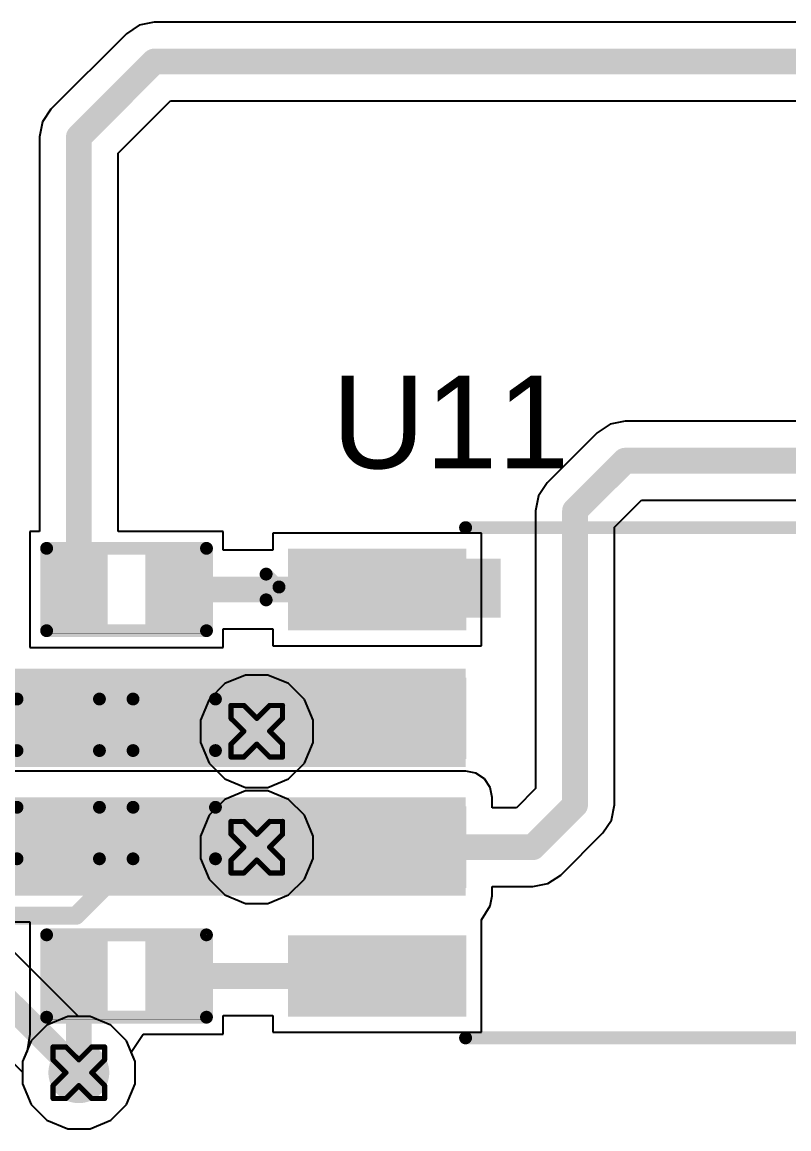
# Model space of a CAD drawing. Header units: inches. Extents: x -11 to 5379, y 0 to 5429.
# Drawn here: x 76.16 to 83.71, y 20.71 to 31.62 of the extents above; entities that cross this region are included whole.
import ezdxf

# ---------------------------------------------------------------- set-up
doc = ezdxf.new("R2010")
doc.units = ezdxf.units.IN
for name, color, linetype in [('Bottom Layer', 5, 'Continuous'), ('Drill Drawing', 1, 'Continuous'), ('GND', 16, 'Continuous'), ('PWR', 76, 'Continuous'), ('Top Layer', 1, 'Continuous'), ('Top Overlay', 2, 'Continuous'), ('Top Paste', 8, 'Continuous'), ('Top Solder', 216, 'Continuous'), ('Via Holes', 16, 'Continuous')]:
    doc.layers.add(name, color=color, linetype=linetype)
doc.styles.add('Arial', font='', dxfattribs={"height": 0.2})
doc.styles.get('Arial').set_extended_font_data('Arial')

# ---------------------------------------------------------------- blocks, each defined once
blk = doc.blocks.new('C___0402_74')
at = {"layer": 'Top Layer'}
for points in [[(-0.699, -0.318), (-0.699, 0.317), (-0.241, 0.317), (-0.241, -0.318)], [(0.241, -0.318), (0.241, 0.317), (0.699, 0.317), (0.699, -0.318)]]:
    blk.add_hatch(color=1, dxfattribs=at).paths.add_polyline_path(points)
at = {"layer": 'Top Paste'}
for points in [[(-0.699, -0.318), (-0.699, 0.317), (-0.241, 0.317), (-0.241, -0.318)], [(0.241, -0.318), (0.241, 0.317), (0.699, 0.317), (0.699, -0.318)]]:
    blk.add_hatch(color=8, dxfattribs=at).paths.add_polyline_path(points)
at = {"layer": 'Top Solder'}
for points in [[(-0.758, -0.377), (-0.758, 0.377), (-0.181, 0.377), (-0.181, -0.377)], [(0.181, -0.377), (0.181, 0.377), (0.758, 0.377), (0.758, -0.377)]]:
    blk.add_hatch(color=216, dxfattribs=at).paths.add_polyline_path(points)
at = {"layer": 'Top Overlay'}
for points in [[(-0.787, -0.406, 0.127, 0.127, 0), (-0.787, 0.406, 0.127, 0.127, 0)], [(-0.279, 0.406, 0.127, 0.127, 0), (-0.787, 0.406, 0.127, 0.127, 0)], [(0.787, 0.406, 0.127, 0.127, 0), (0.279, 0.406, 0.127, 0.127, 0)], [(0.787, -0.406, 0.127, 0.127, 0), (0.787, 0.406, 0.127, 0.127, 0)], [(-0.279, -0.406, 0.127, 0.127, 0), (-0.787, -0.406, 0.127, 0.127, 0)], [(0.787, -0.406, 0.127, 0.127, 0), (0.279, -0.406, 0.127, 0.127, 0)]]:
    blk.add_lwpolyline(points, format="xyseb", dxfattribs=at)
for points in [[(-0.819, 0.406, 0.0635, 0.0635, 1), (-0.756, 0.406, 0.0635, 0.0635, 1)], [(-0.819, 0.406, 0.0635, 0.0635, 1), (-0.756, 0.406, 0.0635, 0.0635, 1)], [(-0.311, 0.406, 0.0635, 0.0635, 1), (-0.248, 0.406, 0.0635, 0.0635, 1)], [(0.248, 0.406, 0.0635, 0.0635, 1), (0.311, 0.406, 0.0635, 0.0635, 1)], [(0.756, 0.406, 0.0635, 0.0635, 1), (0.819, 0.406, 0.0635, 0.0635, 1)], [(0.756, 0.406, 0.0635, 0.0635, 1), (0.819, 0.406, 0.0635, 0.0635, 1)], [(-0.819, -0.406, 0.0635, 0.0635, 1), (-0.756, -0.406, 0.0635, 0.0635, 1)], [(-0.819, -0.406, 0.0635, 0.0635, 1), (-0.756, -0.406, 0.0635, 0.0635, 1)], [(-0.311, -0.406, 0.0635, 0.0635, 1), (-0.248, -0.406, 0.0635, 0.0635, 1)], [(0.248, -0.406, 0.0635, 0.0635, 1), (0.311, -0.406, 0.0635, 0.0635, 1)], [(0.756, -0.406, 0.0635, 0.0635, 1), (0.819, -0.406, 0.0635, 0.0635, 1)], [(0.756, -0.406, 0.0635, 0.0635, 1), (0.819, -0.406, 0.0635, 0.0635, 1)]]:
    blk.add_lwpolyline(points, format="xyseb", close=True, dxfattribs=at)
blk = doc.blocks.new('C___0402_75')
at = {"layer": 'Top Layer'}
for points in [[(-0.699, -0.318), (-0.699, 0.317), (-0.241, 0.317), (-0.241, -0.318)], [(0.241, -0.318), (0.241, 0.317), (0.699, 0.317), (0.699, -0.318)]]:
    blk.add_hatch(color=1, dxfattribs=at).paths.add_polyline_path(points)
at = {"layer": 'Top Paste'}
for points in [[(-0.699, -0.318), (-0.699, 0.317), (-0.241, 0.317), (-0.241, -0.318)], [(0.241, -0.318), (0.241, 0.317), (0.699, 0.317), (0.699, -0.318)]]:
    blk.add_hatch(color=8, dxfattribs=at).paths.add_polyline_path(points)
at = {"layer": 'Top Solder'}
for points in [[(-0.758, -0.377), (-0.758, 0.377), (-0.181, 0.377), (-0.181, -0.377)], [(0.181, -0.377), (0.181, 0.377), (0.758, 0.377), (0.758, -0.377)]]:
    blk.add_hatch(color=216, dxfattribs=at).paths.add_polyline_path(points)
at = {"layer": 'Top Overlay'}
for points in [[(-0.787, -0.406, 0.127, 0.127, 0), (-0.787, 0.406, 0.127, 0.127, 0)], [(-0.279, 0.406, 0.127, 0.127, 0), (-0.787, 0.406, 0.127, 0.127, 0)], [(0.787, 0.406, 0.127, 0.127, 0), (0.279, 0.406, 0.127, 0.127, 0)], [(0.787, -0.406, 0.127, 0.127, 0), (0.787, 0.406, 0.127, 0.127, 0)], [(-0.279, -0.406, 0.127, 0.127, 0), (-0.787, -0.406, 0.127, 0.127, 0)], [(0.787, -0.406, 0.127, 0.127, 0), (0.279, -0.406, 0.127, 0.127, 0)]]:
    blk.add_lwpolyline(points, format="xyseb", dxfattribs=at)
for points in [[(-0.819, 0.406, 0.0635, 0.0635, 1), (-0.756, 0.406, 0.0635, 0.0635, 1)], [(-0.819, 0.406, 0.0635, 0.0635, 1), (-0.756, 0.406, 0.0635, 0.0635, 1)], [(-0.311, 0.406, 0.0635, 0.0635, 1), (-0.248, 0.406, 0.0635, 0.0635, 1)], [(0.248, 0.406, 0.0635, 0.0635, 1), (0.311, 0.406, 0.0635, 0.0635, 1)], [(0.756, 0.406, 0.0635, 0.0635, 1), (0.819, 0.406, 0.0635, 0.0635, 1)], [(0.756, 0.406, 0.0635, 0.0635, 1), (0.819, 0.406, 0.0635, 0.0635, 1)], [(-0.819, -0.406, 0.0635, 0.0635, 1), (-0.756, -0.406, 0.0635, 0.0635, 1)], [(-0.819, -0.406, 0.0635, 0.0635, 1), (-0.756, -0.406, 0.0635, 0.0635, 1)], [(-0.311, -0.406, 0.0635, 0.0635, 1), (-0.248, -0.406, 0.0635, 0.0635, 1)], [(0.248, -0.406, 0.0635, 0.0635, 1), (0.311, -0.406, 0.0635, 0.0635, 1)], [(0.756, -0.406, 0.0635, 0.0635, 1), (0.819, -0.406, 0.0635, 0.0635, 1)], [(0.756, -0.406, 0.0635, 0.0635, 1), (0.819, -0.406, 0.0635, 0.0635, 1)]]:
    blk.add_lwpolyline(points, format="xyseb", close=True, dxfattribs=at)
blk = doc.blocks.new('R___0402_79')
at = {"layer": 'Top Layer'}
for points in [[(-0.699, -0.318), (-0.699, 0.318), (-0.241, 0.318), (-0.241, -0.318)], [(0.241, -0.318), (0.241, 0.318), (0.699, 0.318), (0.699, -0.318)]]:
    blk.add_hatch(color=1, dxfattribs=at).paths.add_polyline_path(points)
at = {"layer": 'Top Paste'}
for points in [[(-0.699, -0.318), (-0.699, 0.318), (-0.241, 0.318), (-0.241, -0.318)], [(0.241, -0.318), (0.241, 0.318), (0.699, 0.318), (0.699, -0.318)]]:
    blk.add_hatch(color=8, dxfattribs=at).paths.add_polyline_path(points)
at = {"layer": 'Top Solder'}
for points in [[(-0.754, -0.373), (-0.754, 0.373), (-0.186, 0.373), (-0.186, -0.373)], [(0.186, -0.373), (0.186, 0.373), (0.754, 0.373), (0.754, -0.373)]]:
    blk.add_hatch(color=216, dxfattribs=at).paths.add_polyline_path(points)
at = {"layer": 'Top Overlay'}
for points in [[(-0.787, -0.406, 0.127, 0.127, 0), (-0.787, 0.406, 0.127, 0.127, 0)], [(-0.787, 0.406, 0.127, 0.127, 0), (0.787, 0.406, 0.127, 0.127, 0)], [(0.787, -0.406, 0.127, 0.127, 0), (0.787, 0.406, 0.127, 0.127, 0)], [(-0.787, -0.406, 0.127, 0.127, 0), (0.787, -0.406, 0.127, 0.127, 0)], [(-0.813, -0.432, 0.00323, 0.00323, 0), (0.813, -0.432, 0.00323, 0.00323, 0)]]:
    blk.add_lwpolyline(points, format="xyseb", dxfattribs=at)
for points in [[(-0.819, 0.406, 0.0635, 0.0635, 1), (-0.756, 0.406, 0.0635, 0.0635, 1)], [(-0.819, 0.406, 0.0635, 0.0635, 1), (-0.756, 0.406, 0.0635, 0.0635, 1)], [(0.756, 0.406, 0.0635, 0.0635, 1), (0.819, 0.406, 0.0635, 0.0635, 1)], [(0.756, 0.406, 0.0635, 0.0635, 1), (0.819, 0.406, 0.0635, 0.0635, 1)], [(-0.819, -0.406, 0.0635, 0.0635, 1), (-0.756, -0.406, 0.0635, 0.0635, 1)], [(-0.819, -0.406, 0.0635, 0.0635, 1), (-0.756, -0.406, 0.0635, 0.0635, 1)], [(-0.814, -0.432, 0.00161, 0.00161, 1), (-0.812, -0.432, 0.00161, 0.00161, 1)], [(0.756, -0.406, 0.0635, 0.0635, 1), (0.819, -0.406, 0.0635, 0.0635, 1)], [(0.756, -0.406, 0.0635, 0.0635, 1), (0.819, -0.406, 0.0635, 0.0635, 1)], [(0.812, -0.432, 0.00161, 0.00161, 1), (0.814, -0.432, 0.00161, 0.00161, 1)]]:
    blk.add_lwpolyline(points, format="xyseb", close=True, dxfattribs=at)
blk = doc.blocks.new('R___0402_81')
at = {"layer": 'Top Layer'}
for points in [[(-0.699, -0.318), (-0.699, 0.318), (-0.241, 0.318), (-0.241, -0.318)], [(0.241, -0.318), (0.241, 0.318), (0.699, 0.318), (0.699, -0.318)]]:
    blk.add_hatch(color=1, dxfattribs=at).paths.add_polyline_path(points)
at = {"layer": 'Top Paste'}
for points in [[(-0.699, -0.318), (-0.699, 0.318), (-0.241, 0.318), (-0.241, -0.318)], [(0.241, -0.318), (0.241, 0.318), (0.699, 0.318), (0.699, -0.318)]]:
    blk.add_hatch(color=8, dxfattribs=at).paths.add_polyline_path(points)
at = {"layer": 'Top Solder'}
for points in [[(-0.754, -0.373), (-0.754, 0.373), (-0.186, 0.373), (-0.186, -0.373)], [(0.186, -0.373), (0.186, 0.373), (0.754, 0.373), (0.754, -0.373)]]:
    blk.add_hatch(color=216, dxfattribs=at).paths.add_polyline_path(points)
at = {"layer": 'Top Overlay'}
for points in [[(-0.787, -0.406, 0.127, 0.127, 0), (-0.787, 0.406, 0.127, 0.127, 0)], [(-0.787, 0.406, 0.127, 0.127, 0), (0.787, 0.406, 0.127, 0.127, 0)], [(0.787, -0.406, 0.127, 0.127, 0), (0.787, 0.406, 0.127, 0.127, 0)], [(-0.787, -0.406, 0.127, 0.127, 0), (0.787, -0.406, 0.127, 0.127, 0)], [(-0.813, -0.432, 0.00323, 0.00323, 0), (0.813, -0.432, 0.00323, 0.00323, 0)]]:
    blk.add_lwpolyline(points, format="xyseb", dxfattribs=at)
for points in [[(-0.819, 0.406, 0.0635, 0.0635, 1), (-0.756, 0.406, 0.0635, 0.0635, 1)], [(-0.819, 0.406, 0.0635, 0.0635, 1), (-0.756, 0.406, 0.0635, 0.0635, 1)], [(0.756, 0.406, 0.0635, 0.0635, 1), (0.819, 0.406, 0.0635, 0.0635, 1)], [(0.756, 0.406, 0.0635, 0.0635, 1), (0.819, 0.406, 0.0635, 0.0635, 1)], [(-0.819, -0.406, 0.0635, 0.0635, 1), (-0.756, -0.406, 0.0635, 0.0635, 1)], [(-0.819, -0.406, 0.0635, 0.0635, 1), (-0.756, -0.406, 0.0635, 0.0635, 1)], [(-0.814, -0.432, 0.00161, 0.00161, 1), (-0.812, -0.432, 0.00161, 0.00161, 1)], [(0.756, -0.406, 0.0635, 0.0635, 1), (0.819, -0.406, 0.0635, 0.0635, 1)], [(0.756, -0.406, 0.0635, 0.0635, 1), (0.819, -0.406, 0.0635, 0.0635, 1)], [(0.812, -0.432, 0.00161, 0.00161, 1), (0.814, -0.432, 0.00161, 0.00161, 1)]]:
    blk.add_lwpolyline(points, format="xyseb", close=True, dxfattribs=at)
blk = doc.blocks.new('SOIC_8_0_154___3_90___W______86')
at = {"layer": 'Top Layer'}
for points in [[(-3.475, 1.605), (-3.475, 2.205), (-1.925, 2.205), (-1.925, 1.605)], [(1.925, 1.605), (1.925, 2.205), (3.475, 2.205), (3.475, 1.605)], [(-3.475, 0.335), (-3.475, 0.935), (-1.925, 0.935), (-1.925, 0.335)], [(1.925, 0.335), (1.925, 0.935), (3.475, 0.935), (3.475, 0.335)], [(-3.475, -0.935), (-3.475, -0.335), (-1.925, -0.335), (-1.925, -0.935)], [(1.925, -0.935), (1.925, -0.335), (3.475, -0.335), (3.475, -0.935)], [(-3.475, -2.205), (-3.475, -1.605), (-1.925, -1.605), (-1.925, -2.205)], [(1.925, -2.205), (1.925, -1.605), (3.475, -1.605), (3.475, -2.205)]]:
    blk.add_hatch(color=1, dxfattribs=at).paths.add_polyline_path(points)
at = {"layer": 'Top Overlay'}
blk.add_hatch(color=2, dxfattribs=at).paths.add_polyline_path([(-1.838, 1.626), (-1.483, 1.626), (-1.483, 2.21), (-1.838, 2.21)])
at = {"layer": 'Top Paste'}
for points in [[(-3.475, 1.605), (-3.475, 2.205), (-1.925, 2.205), (-1.925, 1.605)], [(1.925, 1.605), (1.925, 2.205), (3.475, 2.205), (3.475, 1.605)], [(-3.475, 0.335), (-3.475, 0.935), (-1.925, 0.935), (-1.925, 0.335)], [(1.925, 0.335), (1.925, 0.935), (3.475, 0.935), (3.475, 0.335)], [(-3.475, -0.935), (-3.475, -0.335), (-1.925, -0.335), (-1.925, -0.935)], [(1.925, -0.935), (1.925, -0.335), (3.475, -0.335), (3.475, -0.935)], [(-3.475, -2.205), (-3.475, -1.605), (-1.925, -1.605), (-1.925, -2.205)], [(1.925, -2.205), (1.925, -1.605), (3.475, -1.605), (3.475, -2.205)]]:
    blk.add_hatch(color=8, dxfattribs=at).paths.add_polyline_path(points)
at = {"layer": 'Top Solder'}
for points in [[(-3.577, 1.503), (-3.577, 2.307), (-1.823, 2.307), (-1.823, 1.503)], [(1.823, 1.503), (1.823, 2.307), (3.577, 2.307), (3.577, 1.503)], [(-3.577, 0.233), (-3.577, 1.037), (-1.823, 1.037), (-1.823, 0.233)], [(1.823, 0.233), (1.823, 1.037), (3.577, 1.037), (3.577, 0.233)], [(-3.577, -1.037), (-3.577, -0.233), (-1.823, -0.233), (-1.823, -1.037)], [(1.823, -1.037), (1.823, -0.233), (3.577, -0.233), (3.577, -1.037)], [(-3.577, -2.307), (-3.577, -1.503), (-1.823, -1.503), (-1.823, -2.307)], [(1.823, -2.307), (1.823, -1.503), (3.577, -1.503), (3.577, -2.307)]]:
    blk.add_hatch(color=216, dxfattribs=at).paths.add_polyline_path(points)
at = {"layer": 'Top Overlay'}
for points in [[(-1.829, 2.515, 0.127, 0.127, 0), (1.803, 2.515, 0.127, 0.127, 0)], [(-3.794, 2.057, 0.127, 0.127, 0), (-3.667, 1.93, 0.127, 0.127, 0)], [(-3.794, 1.803, 0.127, 0.127, 0), (-3.794, 2.057, 0.127, 0.127, 0)], [(-3.794, 1.803, 0.127, 0.127, 0), (-3.667, 1.93, 0.127, 0.127, 0)], [(-1.829, -2.515, 0.127, 0.127, 0), (1.803, -2.515, 0.127, 0.127, 0)]]:
    blk.add_lwpolyline(points, format="xyseb", dxfattribs=at)
for points in [[(-1.861, 2.515, 0.0635, 0.0635, 1), (-1.797, 2.515, 0.0635, 0.0635, 1)], [(1.772, 2.515, 0.0635, 0.0635, 1), (1.835, 2.515, 0.0635, 0.0635, 1)], [(-3.826, 2.057, 0.0635, 0.0635, 1), (-3.762, 2.057, 0.0635, 0.0635, 1)], [(-3.826, 2.057, 0.0635, 0.0635, 1), (-3.762, 2.057, 0.0635, 0.0635, 1)], [(-3.699, 1.93, 0.0635, 0.0635, 1), (-3.635, 1.93, 0.0635, 0.0635, 1)], [(-3.699, 1.93, 0.0635, 0.0635, 1), (-3.635, 1.93, 0.0635, 0.0635, 1)], [(-3.826, 1.803, 0.0635, 0.0635, 1), (-3.762, 1.803, 0.0635, 0.0635, 1)], [(-3.826, 1.803, 0.0635, 0.0635, 1), (-3.762, 1.803, 0.0635, 0.0635, 1)], [(-1.861, -2.515, 0.0635, 0.0635, 1), (-1.797, -2.515, 0.0635, 0.0635, 1)], [(1.772, -2.515, 0.0635, 0.0635, 1), (1.835, -2.515, 0.0635, 0.0635, 1)]]:
    blk.add_lwpolyline(points, format="xyseb", close=True, dxfattribs=at)

msp = doc.modelspace()

# ---------------------------------------------------------------- hatches: boundary and pattern name
at = {"layer": 'Bottom Layer'}
h = msp.add_hatch(color=5, dxfattribs=at)
edge = h.paths.add_edge_path()
edge.add_arc((78.47, 24.632), 0.3, 0, 360)
h = msp.add_hatch(color=5, dxfattribs=at)
edge = h.paths.add_edge_path()
edge.add_arc((78.47, 23.489), 0.3, 0, 360)
h = msp.add_hatch(color=5, dxfattribs=at)
edge = h.paths.add_edge_path()
edge.add_arc((76.717, 21.266), 0.3, 0, 360)
at = {"layer": 'GND'}
h = msp.add_hatch(color=16, dxfattribs=at)
edge = h.paths.add_edge_path()
edge.add_arc((78.47, 24.632), 0.3, 0, 360)
h = msp.add_hatch(color=16, dxfattribs=at)
edge = h.paths.add_edge_path()
edge.add_arc((78.47, 23.489), 0.3, 0, 360)
h = msp.add_hatch(color=16, dxfattribs=at)
edge = h.paths.add_edge_path()
edge.add_arc((76.717, 21.266), 0.3, 0, 360)
at = {"layer": 'PWR'}
h = msp.add_hatch(color=76, dxfattribs=at)
edge = h.paths.add_edge_path()
edge.add_arc((78.47, 24.632), 0.3, 0, 360)
h = msp.add_hatch(color=76, dxfattribs=at)
edge = h.paths.add_edge_path()
edge.add_arc((78.47, 23.489), 0.3, 0, 360)
h = msp.add_hatch(color=76, dxfattribs=at)
edge = h.paths.add_edge_path()
edge.add_arc((76.717, 21.266), 0.3, 0, 360)
at = {"layer": 'Top Layer'}
for points in [[(80.529, 25.25), (75.239, 25.25), (75.239, 24.281), (80.529, 24.281)], [(80.529, 23.98), (75.239, 23.98), (75.239, 23.011), (80.529, 23.011)]]:
    msp.add_hatch(color=1, dxfattribs=at).paths.add_polyline_path(points)
h = msp.add_hatch(color=1, dxfattribs=at)
edge = h.paths.add_edge_path()
edge.add_arc((78.47, 24.632), 0.3, 0, 360)
h = msp.add_hatch(color=1, dxfattribs=at)
edge = h.paths.add_edge_path()
edge.add_arc((78.47, 23.489), 0.3, 0, 360)
h = msp.add_hatch(color=1, dxfattribs=at)
edge = h.paths.add_edge_path()
edge.add_arc((76.717, 21.266), 0.3, 0, 360)
at = {"layer": 'Via Holes'}
h = msp.add_hatch(color=7, dxfattribs=at)
edge = h.paths.add_edge_path()
edge.add_arc((78.47, 24.632), 0.15, 0, 360)
h = msp.add_hatch(color=7, dxfattribs=at)
edge = h.paths.add_edge_path()
edge.add_arc((78.47, 23.489), 0.15, 0, 360)
h = msp.add_hatch(color=7, dxfattribs=at)
edge = h.paths.add_edge_path()
edge.add_arc((76.717, 21.266), 0.15, 0, 360)

# ---------------------------------------------------------------- linework, layer by layer
at = {"layer": 'Bottom Layer'}
for p, q in [((67.525, 29.909), (76.163, 21.271)), ((78.36, 24.043), (78.156, 23.958)), ((78.58, 24.043), (78.36, 24.043)), ((78.784, 23.958), (78.58, 24.043)), ((78.156, 23.958), (78, 23.803)), ((78.94, 23.803), (78.784, 23.958)), ((78, 23.803), (77.916, 23.599)), ((79.024, 23.599), (78.94, 23.803)), ((77.916, 23.599), (77.916, 23.379)), ((79.024, 23.379), (79.024, 23.599)), ((77.916, 23.379), (78, 23.175)), ((78.94, 23.175), (79.024, 23.379)), ((78, 23.175), (78.156, 23.019)), ((78.784, 23.019), (78.94, 23.175)), ((78.156, 23.019), (78.36, 22.935)), ((78.36, 22.935), (78.58, 22.935)), ((78.58, 22.935), (78.784, 23.019)), ((76.713, 21.82), (75.762, 22.771)), ((76.827, 21.82), (76.713, 21.82)), ((77.031, 21.736), (76.827, 21.82)), ((77.187, 21.58), (77.031, 21.736)), ((77.271, 21.377), (77.187, 21.58)), ((77.271, 21.156), (77.271, 21.377)), ((76.163, 21.271), (76.163, 21.156)), ((76.163, 21.156), (76.248, 20.953)), ((77.187, 20.953), (77.271, 21.156)), ((76.248, 20.953), (76.403, 20.797)), ((77.031, 20.797), (77.187, 20.953)), ((76.403, 20.797), (76.607, 20.712)), ((76.827, 20.712), (77.031, 20.797)), ((76.607, 20.712), (76.827, 20.712))]:
    msp.add_line(p, q, dxfattribs=at)
msp.add_lwpolyline([(67.8, 30.184, 0.254, 0.254, 0), (76.717, 21.266, 0.254, 0.254, 0)], format="xyseb", dxfattribs=at)
msp.add_lwpolyline([(76.654, 21.266, 0.127, 0.127, 1), (76.781, 21.266, 0.127, 0.127, 1)], format="xyseb", close=True, dxfattribs=at)
at = {"layer": 'Drill Drawing'}
for points in [[(78.216, 24.759, 0.0508, 0.0508, 0), (78.216, 24.886, 0.0508, 0.0508, 0)], [(78.216, 24.886, 0.0508, 0.0508, 0), (78.343, 24.886, 0.0508, 0.0508, 0)], [(78.343, 24.886, 0.0508, 0.0508, 0), (78.47, 24.759, 0.0508, 0.0508, 0)], [(78.47, 24.759, 0.0508, 0.0508, 0), (78.597, 24.886, 0.0508, 0.0508, 0)], [(78.597, 24.886, 0.0508, 0.0508, 0), (78.724, 24.886, 0.0508, 0.0508, 0)], [(78.724, 24.759, 0.0508, 0.0508, 0), (78.724, 24.886, 0.0508, 0.0508, 0)], [(78.216, 24.759, 0.0508, 0.0508, 0), (78.343, 24.632, 0.0508, 0.0508, 0)], [(78.597, 24.632, 0.0508, 0.0508, 0), (78.724, 24.759, 0.0508, 0.0508, 0)], [(78.216, 24.505, 0.0508, 0.0508, 0), (78.343, 24.632, 0.0508, 0.0508, 0)], [(78.597, 24.632, 0.0508, 0.0508, 0), (78.724, 24.505, 0.0508, 0.0508, 0)], [(78.216, 24.378, 0.0508, 0.0508, 0), (78.216, 24.505, 0.0508, 0.0508, 0)], [(78.343, 24.378, 0.0508, 0.0508, 0), (78.47, 24.505, 0.0508, 0.0508, 0)], [(78.47, 24.505, 0.0508, 0.0508, 0), (78.597, 24.378, 0.0508, 0.0508, 0)], [(78.724, 24.378, 0.0508, 0.0508, 0), (78.724, 24.505, 0.0508, 0.0508, 0)], [(78.216, 24.378, 0.0508, 0.0508, 0), (78.343, 24.378, 0.0508, 0.0508, 0)], [(78.597, 24.378, 0.0508, 0.0508, 0), (78.724, 24.378, 0.0508, 0.0508, 0)], [(78.216, 23.616, 0.0508, 0.0508, 0), (78.216, 23.743, 0.0508, 0.0508, 0)], [(78.216, 23.743, 0.0508, 0.0508, 0), (78.343, 23.743, 0.0508, 0.0508, 0)], [(78.343, 23.743, 0.0508, 0.0508, 0), (78.47, 23.616, 0.0508, 0.0508, 0)], [(78.47, 23.616, 0.0508, 0.0508, 0), (78.597, 23.743, 0.0508, 0.0508, 0)], [(78.597, 23.743, 0.0508, 0.0508, 0), (78.724, 23.743, 0.0508, 0.0508, 0)], [(78.724, 23.616, 0.0508, 0.0508, 0), (78.724, 23.743, 0.0508, 0.0508, 0)], [(78.216, 23.616, 0.0508, 0.0508, 0), (78.343, 23.489, 0.0508, 0.0508, 0)], [(78.597, 23.489, 0.0508, 0.0508, 0), (78.724, 23.616, 0.0508, 0.0508, 0)], [(78.216, 23.362, 0.0508, 0.0508, 0), (78.343, 23.489, 0.0508, 0.0508, 0)], [(78.597, 23.489, 0.0508, 0.0508, 0), (78.724, 23.362, 0.0508, 0.0508, 0)], [(78.216, 23.235, 0.0508, 0.0508, 0), (78.216, 23.362, 0.0508, 0.0508, 0)], [(78.343, 23.235, 0.0508, 0.0508, 0), (78.47, 23.362, 0.0508, 0.0508, 0)], [(78.47, 23.362, 0.0508, 0.0508, 0), (78.597, 23.235, 0.0508, 0.0508, 0)], [(78.724, 23.235, 0.0508, 0.0508, 0), (78.724, 23.362, 0.0508, 0.0508, 0)], [(78.216, 23.235, 0.0508, 0.0508, 0), (78.343, 23.235, 0.0508, 0.0508, 0)], [(78.597, 23.235, 0.0508, 0.0508, 0), (78.724, 23.235, 0.0508, 0.0508, 0)], [(76.463, 21.393, 0.0508, 0.0508, 0), (76.463, 21.52, 0.0508, 0.0508, 0)], [(76.463, 21.52, 0.0508, 0.0508, 0), (76.59, 21.52, 0.0508, 0.0508, 0)], [(76.59, 21.52, 0.0508, 0.0508, 0), (76.717, 21.393, 0.0508, 0.0508, 0)], [(76.717, 21.393, 0.0508, 0.0508, 0), (76.844, 21.52, 0.0508, 0.0508, 0)], [(76.844, 21.52, 0.0508, 0.0508, 0), (76.971, 21.52, 0.0508, 0.0508, 0)], [(76.971, 21.393, 0.0508, 0.0508, 0), (76.971, 21.52, 0.0508, 0.0508, 0)], [(76.463, 21.393, 0.0508, 0.0508, 0), (76.59, 21.266, 0.0508, 0.0508, 0)], [(76.844, 21.266, 0.0508, 0.0508, 0), (76.971, 21.393, 0.0508, 0.0508, 0)], [(76.463, 21.139, 0.0508, 0.0508, 0), (76.59, 21.266, 0.0508, 0.0508, 0)], [(76.844, 21.266, 0.0508, 0.0508, 0), (76.971, 21.139, 0.0508, 0.0508, 0)], [(76.463, 21.012, 0.0508, 0.0508, 0), (76.463, 21.139, 0.0508, 0.0508, 0)], [(76.59, 21.012, 0.0508, 0.0508, 0), (76.717, 21.139, 0.0508, 0.0508, 0)], [(76.717, 21.139, 0.0508, 0.0508, 0), (76.844, 21.012, 0.0508, 0.0508, 0)], [(76.971, 21.012, 0.0508, 0.0508, 0), (76.971, 21.139, 0.0508, 0.0508, 0)], [(76.463, 21.012, 0.0508, 0.0508, 0), (76.59, 21.012, 0.0508, 0.0508, 0)], [(76.844, 21.012, 0.0508, 0.0508, 0), (76.971, 21.012, 0.0508, 0.0508, 0)]]:
    msp.add_lwpolyline(points, format="xyseb", dxfattribs=at)
for points in [[(78.203, 24.886, 0.0254, 0.0254, 1), (78.229, 24.886, 0.0254, 0.0254, 1)], [(78.203, 24.886, 0.0254, 0.0254, 1), (78.229, 24.886, 0.0254, 0.0254, 1)], [(78.33, 24.886, 0.0254, 0.0254, 1), (78.356, 24.886, 0.0254, 0.0254, 1)], [(78.33, 24.886, 0.0254, 0.0254, 1), (78.356, 24.886, 0.0254, 0.0254, 1)], [(78.584, 24.886, 0.0254, 0.0254, 1), (78.61, 24.886, 0.0254, 0.0254, 1)], [(78.584, 24.886, 0.0254, 0.0254, 1), (78.61, 24.886, 0.0254, 0.0254, 1)], [(78.711, 24.886, 0.0254, 0.0254, 1), (78.737, 24.886, 0.0254, 0.0254, 1)], [(78.711, 24.886, 0.0254, 0.0254, 1), (78.737, 24.886, 0.0254, 0.0254, 1)], [(78.203, 24.759, 0.0254, 0.0254, 1), (78.229, 24.759, 0.0254, 0.0254, 1)], [(78.203, 24.759, 0.0254, 0.0254, 1), (78.229, 24.759, 0.0254, 0.0254, 1)], [(78.457, 24.759, 0.0254, 0.0254, 1), (78.483, 24.759, 0.0254, 0.0254, 1)], [(78.457, 24.759, 0.0254, 0.0254, 1), (78.483, 24.759, 0.0254, 0.0254, 1)], [(78.711, 24.759, 0.0254, 0.0254, 1), (78.737, 24.759, 0.0254, 0.0254, 1)], [(78.711, 24.759, 0.0254, 0.0254, 1), (78.737, 24.759, 0.0254, 0.0254, 1)], [(78.33, 24.632, 0.0254, 0.0254, 1), (78.356, 24.632, 0.0254, 0.0254, 1)], [(78.33, 24.632, 0.0254, 0.0254, 1), (78.356, 24.632, 0.0254, 0.0254, 1)], [(78.584, 24.632, 0.0254, 0.0254, 1), (78.61, 24.632, 0.0254, 0.0254, 1)], [(78.584, 24.632, 0.0254, 0.0254, 1), (78.61, 24.632, 0.0254, 0.0254, 1)], [(78.203, 24.505, 0.0254, 0.0254, 1), (78.229, 24.505, 0.0254, 0.0254, 1)], [(78.203, 24.505, 0.0254, 0.0254, 1), (78.229, 24.505, 0.0254, 0.0254, 1)], [(78.457, 24.505, 0.0254, 0.0254, 1), (78.483, 24.505, 0.0254, 0.0254, 1)], [(78.457, 24.505, 0.0254, 0.0254, 1), (78.483, 24.505, 0.0254, 0.0254, 1)], [(78.711, 24.505, 0.0254, 0.0254, 1), (78.737, 24.505, 0.0254, 0.0254, 1)], [(78.711, 24.505, 0.0254, 0.0254, 1), (78.737, 24.505, 0.0254, 0.0254, 1)], [(78.203, 24.378, 0.0254, 0.0254, 1), (78.229, 24.378, 0.0254, 0.0254, 1)], [(78.203, 24.378, 0.0254, 0.0254, 1), (78.229, 24.378, 0.0254, 0.0254, 1)], [(78.33, 24.378, 0.0254, 0.0254, 1), (78.356, 24.378, 0.0254, 0.0254, 1)], [(78.33, 24.378, 0.0254, 0.0254, 1), (78.356, 24.378, 0.0254, 0.0254, 1)], [(78.584, 24.378, 0.0254, 0.0254, 1), (78.61, 24.378, 0.0254, 0.0254, 1)], [(78.584, 24.378, 0.0254, 0.0254, 1), (78.61, 24.378, 0.0254, 0.0254, 1)], [(78.711, 24.378, 0.0254, 0.0254, 1), (78.737, 24.378, 0.0254, 0.0254, 1)], [(78.711, 24.378, 0.0254, 0.0254, 1), (78.737, 24.378, 0.0254, 0.0254, 1)], [(78.203, 23.743, 0.0254, 0.0254, 1), (78.229, 23.743, 0.0254, 0.0254, 1)], [(78.203, 23.743, 0.0254, 0.0254, 1), (78.229, 23.743, 0.0254, 0.0254, 1)], [(78.33, 23.743, 0.0254, 0.0254, 1), (78.356, 23.743, 0.0254, 0.0254, 1)], [(78.33, 23.743, 0.0254, 0.0254, 1), (78.356, 23.743, 0.0254, 0.0254, 1)], [(78.584, 23.743, 0.0254, 0.0254, 1), (78.61, 23.743, 0.0254, 0.0254, 1)], [(78.584, 23.743, 0.0254, 0.0254, 1), (78.61, 23.743, 0.0254, 0.0254, 1)], [(78.711, 23.743, 0.0254, 0.0254, 1), (78.737, 23.743, 0.0254, 0.0254, 1)], [(78.711, 23.743, 0.0254, 0.0254, 1), (78.737, 23.743, 0.0254, 0.0254, 1)], [(78.203, 23.616, 0.0254, 0.0254, 1), (78.229, 23.616, 0.0254, 0.0254, 1)], [(78.203, 23.616, 0.0254, 0.0254, 1), (78.229, 23.616, 0.0254, 0.0254, 1)], [(78.457, 23.616, 0.0254, 0.0254, 1), (78.483, 23.616, 0.0254, 0.0254, 1)], [(78.457, 23.616, 0.0254, 0.0254, 1), (78.483, 23.616, 0.0254, 0.0254, 1)], [(78.711, 23.616, 0.0254, 0.0254, 1), (78.737, 23.616, 0.0254, 0.0254, 1)], [(78.711, 23.616, 0.0254, 0.0254, 1), (78.737, 23.616, 0.0254, 0.0254, 1)], [(78.33, 23.489, 0.0254, 0.0254, 1), (78.356, 23.489, 0.0254, 0.0254, 1)], [(78.33, 23.489, 0.0254, 0.0254, 1), (78.356, 23.489, 0.0254, 0.0254, 1)], [(78.584, 23.489, 0.0254, 0.0254, 1), (78.61, 23.489, 0.0254, 0.0254, 1)], [(78.584, 23.489, 0.0254, 0.0254, 1), (78.61, 23.489, 0.0254, 0.0254, 1)], [(78.203, 23.362, 0.0254, 0.0254, 1), (78.229, 23.362, 0.0254, 0.0254, 1)], [(78.203, 23.362, 0.0254, 0.0254, 1), (78.229, 23.362, 0.0254, 0.0254, 1)], [(78.457, 23.362, 0.0254, 0.0254, 1), (78.483, 23.362, 0.0254, 0.0254, 1)], [(78.457, 23.362, 0.0254, 0.0254, 1), (78.483, 23.362, 0.0254, 0.0254, 1)], [(78.711, 23.362, 0.0254, 0.0254, 1), (78.737, 23.362, 0.0254, 0.0254, 1)], [(78.711, 23.362, 0.0254, 0.0254, 1), (78.737, 23.362, 0.0254, 0.0254, 1)], [(78.203, 23.235, 0.0254, 0.0254, 1), (78.229, 23.235, 0.0254, 0.0254, 1)], [(78.203, 23.235, 0.0254, 0.0254, 1), (78.229, 23.235, 0.0254, 0.0254, 1)], [(78.33, 23.235, 0.0254, 0.0254, 1), (78.356, 23.235, 0.0254, 0.0254, 1)], [(78.33, 23.235, 0.0254, 0.0254, 1), (78.356, 23.235, 0.0254, 0.0254, 1)], [(78.584, 23.235, 0.0254, 0.0254, 1), (78.61, 23.235, 0.0254, 0.0254, 1)], [(78.584, 23.235, 0.0254, 0.0254, 1), (78.61, 23.235, 0.0254, 0.0254, 1)], [(78.711, 23.235, 0.0254, 0.0254, 1), (78.737, 23.235, 0.0254, 0.0254, 1)], [(78.711, 23.235, 0.0254, 0.0254, 1), (78.737, 23.235, 0.0254, 0.0254, 1)], [(76.45, 21.52, 0.0254, 0.0254, 1), (76.476, 21.52, 0.0254, 0.0254, 1)], [(76.45, 21.52, 0.0254, 0.0254, 1), (76.476, 21.52, 0.0254, 0.0254, 1)], [(76.577, 21.52, 0.0254, 0.0254, 1), (76.603, 21.52, 0.0254, 0.0254, 1)], [(76.577, 21.52, 0.0254, 0.0254, 1), (76.603, 21.52, 0.0254, 0.0254, 1)], [(76.831, 21.52, 0.0254, 0.0254, 1), (76.857, 21.52, 0.0254, 0.0254, 1)], [(76.831, 21.52, 0.0254, 0.0254, 1), (76.857, 21.52, 0.0254, 0.0254, 1)], [(76.958, 21.52, 0.0254, 0.0254, 1), (76.984, 21.52, 0.0254, 0.0254, 1)], [(76.958, 21.52, 0.0254, 0.0254, 1), (76.984, 21.52, 0.0254, 0.0254, 1)], [(76.45, 21.393, 0.0254, 0.0254, 1), (76.476, 21.393, 0.0254, 0.0254, 1)], [(76.45, 21.393, 0.0254, 0.0254, 1), (76.476, 21.393, 0.0254, 0.0254, 1)], [(76.704, 21.393, 0.0254, 0.0254, 1), (76.73, 21.393, 0.0254, 0.0254, 1)], [(76.704, 21.393, 0.0254, 0.0254, 1), (76.73, 21.393, 0.0254, 0.0254, 1)], [(76.958, 21.393, 0.0254, 0.0254, 1), (76.984, 21.393, 0.0254, 0.0254, 1)], [(76.958, 21.393, 0.0254, 0.0254, 1), (76.984, 21.393, 0.0254, 0.0254, 1)], [(76.577, 21.266, 0.0254, 0.0254, 1), (76.603, 21.266, 0.0254, 0.0254, 1)], [(76.577, 21.266, 0.0254, 0.0254, 1), (76.603, 21.266, 0.0254, 0.0254, 1)], [(76.831, 21.266, 0.0254, 0.0254, 1), (76.857, 21.266, 0.0254, 0.0254, 1)], [(76.831, 21.266, 0.0254, 0.0254, 1), (76.857, 21.266, 0.0254, 0.0254, 1)], [(76.45, 21.139, 0.0254, 0.0254, 1), (76.476, 21.139, 0.0254, 0.0254, 1)], [(76.45, 21.139, 0.0254, 0.0254, 1), (76.476, 21.139, 0.0254, 0.0254, 1)], [(76.704, 21.139, 0.0254, 0.0254, 1), (76.73, 21.139, 0.0254, 0.0254, 1)], [(76.704, 21.139, 0.0254, 0.0254, 1), (76.73, 21.139, 0.0254, 0.0254, 1)], [(76.958, 21.139, 0.0254, 0.0254, 1), (76.984, 21.139, 0.0254, 0.0254, 1)], [(76.958, 21.139, 0.0254, 0.0254, 1), (76.984, 21.139, 0.0254, 0.0254, 1)], [(76.45, 21.012, 0.0254, 0.0254, 1), (76.476, 21.012, 0.0254, 0.0254, 1)], [(76.45, 21.012, 0.0254, 0.0254, 1), (76.476, 21.012, 0.0254, 0.0254, 1)], [(76.577, 21.012, 0.0254, 0.0254, 1), (76.603, 21.012, 0.0254, 0.0254, 1)], [(76.577, 21.012, 0.0254, 0.0254, 1), (76.603, 21.012, 0.0254, 0.0254, 1)], [(76.831, 21.012, 0.0254, 0.0254, 1), (76.857, 21.012, 0.0254, 0.0254, 1)], [(76.831, 21.012, 0.0254, 0.0254, 1), (76.857, 21.012, 0.0254, 0.0254, 1)], [(76.958, 21.012, 0.0254, 0.0254, 1), (76.984, 21.012, 0.0254, 0.0254, 1)], [(76.958, 21.012, 0.0254, 0.0254, 1), (76.984, 21.012, 0.0254, 0.0254, 1)]]:
    msp.add_lwpolyline(points, format="xyseb", close=True, dxfattribs=at)
at = {"layer": 'GND'}
for p, q in [((78.36, 24.043), (78.156, 23.958)), ((78.58, 24.043), (78.36, 24.043)), ((78.784, 23.958), (78.58, 24.043)), ((78.156, 23.958), (78, 23.803)), ((78.94, 23.803), (78.784, 23.958)), ((78, 23.803), (77.916, 23.599)), ((79.024, 23.599), (78.94, 23.803)), ((77.916, 23.599), (77.916, 23.379)), ((79.024, 23.379), (79.024, 23.599)), ((77.916, 23.379), (78, 23.175)), ((78.94, 23.175), (79.024, 23.379)), ((78, 23.175), (78.156, 23.019)), ((78.784, 23.019), (78.94, 23.175)), ((78.156, 23.019), (78.36, 22.935)), ((78.36, 22.935), (78.58, 22.935)), ((78.58, 22.935), (78.784, 23.019)), ((76.607, 21.82), (76.403, 21.736)), ((76.827, 21.82), (76.607, 21.82)), ((77.031, 21.736), (76.827, 21.82)), ((76.403, 21.736), (76.248, 21.58)), ((77.187, 21.58), (77.031, 21.736)), ((76.248, 21.58), (76.163, 21.377)), ((77.271, 21.377), (77.187, 21.58)), ((76.163, 21.377), (76.163, 21.156)), ((77.271, 21.156), (77.271, 21.377)), ((76.163, 21.156), (76.248, 20.953)), ((77.187, 20.953), (77.271, 21.156)), ((76.248, 20.953), (76.403, 20.797)), ((77.031, 20.797), (77.187, 20.953)), ((76.403, 20.797), (76.607, 20.712)), ((76.827, 20.712), (77.031, 20.797)), ((76.607, 20.712), (76.827, 20.712))]:
    msp.add_line(p, q, dxfattribs=at)
at = {"layer": 'PWR'}
for p, q in [((78.156, 25.101), (78, 24.946)), ((78.36, 25.186), (78.156, 25.101)), ((78.58, 25.186), (78.36, 25.186)), ((78.784, 25.101), (78.58, 25.186)), ((78.94, 24.946), (78.784, 25.101)), ((78, 24.946), (77.916, 24.742)), ((79.024, 24.742), (78.94, 24.946)), ((77.916, 24.742), (77.916, 24.522)), ((79.024, 24.522), (79.024, 24.742)), ((77.916, 24.522), (78, 24.318)), ((78.94, 24.318), (79.024, 24.522)), ((78, 24.318), (78.156, 24.162)), ((78.784, 24.162), (78.94, 24.318)), ((78.156, 24.162), (78.36, 24.078)), ((78.58, 24.078), (78.784, 24.162)), ((78.36, 24.078), (78.58, 24.078)), ((76.607, 21.82), (76.403, 21.736)), ((76.827, 21.82), (76.607, 21.82)), ((77.031, 21.736), (76.827, 21.82)), ((76.403, 21.736), (76.248, 21.58)), ((77.187, 21.58), (77.031, 21.736)), ((76.248, 21.58), (76.163, 21.377)), ((77.271, 21.377), (77.187, 21.58)), ((76.163, 21.377), (76.163, 21.156)), ((77.271, 21.156), (77.271, 21.377)), ((76.163, 21.156), (76.248, 20.953)), ((77.187, 20.953), (77.271, 21.156)), ((76.248, 20.953), (76.403, 20.797)), ((77.031, 20.797), (77.187, 20.953)), ((76.403, 20.797), (76.607, 20.712)), ((76.827, 20.712), (77.031, 20.797)), ((76.607, 20.712), (76.827, 20.712))]:
    msp.add_line(p, q, dxfattribs=at)
at = {"layer": 'Top Layer'}
for p, q in [((77.312, 31.592), (77.186, 31.508)), ((77.46, 31.622), (77.312, 31.592)), ((104.729, 31.622), (77.46, 31.622)), ((77.186, 31.508), (76.442, 30.765)), ((77.106, 30.329), (77.621, 30.845)), ((77.621, 30.845), (134.491, 30.845)), ((76.442, 30.765), (76.358, 30.639)), ((76.358, 30.639), (76.329, 30.49)), ((76.329, 30.49), (76.329, 26.6)), ((77.106, 26.6), (77.106, 30.329)), ((81.95, 27.658), (81.824, 27.574)), ((82.099, 27.687), (81.95, 27.658)), ((85.252, 27.687), (82.099, 27.687)), ((81.824, 27.574), (81.331, 27.08)), ((81.331, 27.08), (81.247, 26.954)), ((81.247, 26.954), (81.217, 26.806)), ((81.994, 26.645), (82.26, 26.91)), ((82.26, 26.91), (85.252, 26.91)), ((81.217, 26.806), (81.217, 24.066)), ((81.994, 23.905), (81.994, 26.645)), ((76.329, 26.6), (76.235, 26.6)), ((76.235, 26.6), (76.235, 25.457)), ((78.14, 26.6), (77.106, 26.6)), ((78.14, 26.417), (78.14, 26.6)), ((80.685, 26.583), (78.627, 26.583)), ((78.627, 26.583), (78.627, 26.417)), ((80.685, 25.475), (80.685, 26.583)), ((78.627, 26.417), (78.14, 26.417)), ((78.14, 25.457), (78.14, 25.64)), ((78.14, 25.64), (78.627, 25.64)), ((78.627, 25.64), (78.627, 25.475)), ((76.235, 25.457), (78.14, 25.457)), ((78.627, 25.475), (80.685, 25.475)), ((80.529, 24.239), (75.239, 24.239)), ((80.628, 24.219), (80.529, 24.239)), ((80.712, 24.163), (80.628, 24.219)), ((80.768, 24.079), (80.712, 24.163)), ((80.788, 23.98), (80.768, 24.079)), ((81.217, 24.066), (81.028, 23.877)), ((80.788, 23.877), (80.788, 23.98)), ((81.964, 23.756), (81.994, 23.905)), ((81.028, 23.877), (80.788, 23.877)), ((81.88, 23.63), (81.964, 23.756)), ((81.464, 23.214), (81.88, 23.63)), ((81.189, 23.1), (81.338, 23.13)), ((81.338, 23.13), (81.464, 23.214)), ((80.788, 23.011), (80.788, 23.1)), ((80.788, 23.1), (81.189, 23.1)), ((80.685, 22.773), (80.768, 22.912)), ((80.768, 22.912), (80.788, 23.011)), ((75.239, 22.752), (76.235, 22.752)), ((76.235, 22.752), (76.235, 21.647)), ((80.685, 21.665), (80.685, 22.773)), ((78.14, 21.647), (78.14, 21.83)), ((78.14, 21.83), (78.627, 21.83)), ((78.627, 21.83), (78.627, 21.665)), ((76.235, 21.647), (76.207, 21.481)), ((76.235, 21.647), (76.235, 21.647)), ((77.233, 21.47), (77.351, 21.647)), ((77.351, 21.647), (78.14, 21.647)), ((78.627, 21.665), (80.685, 21.665)), ((76.207, 21.481), (76.163, 21.377)), ((77.271, 21.377), (77.233, 21.47)), ((76.163, 21.377), (76.163, 21.156)), ((77.271, 21.156), (77.271, 21.377)), ((76.163, 21.156), (76.248, 20.953)), ((77.187, 20.953), (77.271, 21.156)), ((76.248, 20.953), (76.403, 20.797)), ((77.031, 20.797), (77.187, 20.953)), ((76.403, 20.797), (76.607, 20.712)), ((76.827, 20.712), (77.031, 20.797)), ((76.607, 20.712), (76.827, 20.712))]:
    msp.add_line(p, q, dxfattribs=at)
for points in [[(76.717, 30.49, 0.254, 0.254, 0), (77.46, 31.234, 0.254, 0.254, 0)], [(77.46, 31.234, 0.254, 0.254, 0), (161.155, 31.234, 0.254, 0.254, 0)], [(76.717, 26.029, 0.254, 0.254, 0), (76.717, 30.49, 0.254, 0.254, 0)], [(81.605, 26.806, 0.254, 0.254, 0), (82.099, 27.299, 0.254, 0.254, 0)], [(82.099, 27.299, 0.254, 0.254, 0), (85.734, 27.299, 0.254, 0.254, 0)], [(81.605, 23.905, 0.254, 0.254, 0), (81.605, 26.806, 0.254, 0.254, 0)], [(77.657, 26.029, 0.254, 0.254, 0), (79.656, 26.029, 0.254, 0.254, 0)], [(81.189, 23.489, 0.254, 0.254, 0), (81.605, 23.905, 0.254, 0.254, 0)], [(79.656, 23.489, 0.254, 0.254, 0), (81.189, 23.489, 0.254, 0.254, 0)], [(76.717, 21.266, 0.254, 0.254, 0), (76.717, 22.219, 0.254, 0.254, 0)], [(77.657, 22.219, 0.254, 0.254, 0), (79.656, 22.219, 0.254, 0.254, 0)]]:
    msp.add_lwpolyline(points, format="xyseb", dxfattribs=at)
for points in [[(77.397, 31.234, 0.127, 0.127, 1), (77.524, 31.234, 0.127, 0.127, 1)], [(77.397, 31.234, 0.127, 0.127, 1), (77.524, 31.234, 0.127, 0.127, 1)], [(76.654, 30.49, 0.127, 0.127, 1), (76.781, 30.49, 0.127, 0.127, 1)], [(76.654, 30.49, 0.127, 0.127, 1), (76.781, 30.49, 0.127, 0.127, 1)], [(82.035, 27.299, 0.127, 0.127, 1), (82.162, 27.299, 0.127, 0.127, 1)], [(82.035, 27.299, 0.127, 0.127, 1), (82.162, 27.299, 0.127, 0.127, 1)], [(81.542, 26.806, 0.127, 0.127, 1), (81.669, 26.806, 0.127, 0.127, 1)], [(81.542, 26.806, 0.127, 0.127, 1), (81.669, 26.806, 0.127, 0.127, 1)], [(76.654, 26.029, 0.127, 0.127, 1), (76.781, 26.029, 0.127, 0.127, 1)], [(77.593, 26.029, 0.127, 0.127, 1), (77.72, 26.029, 0.127, 0.127, 1)], [(79.592, 26.029, 0.127, 0.127, 1), (79.719, 26.029, 0.127, 0.127, 1)], [(81.542, 23.905, 0.127, 0.127, 1), (81.669, 23.905, 0.127, 0.127, 1)], [(81.542, 23.905, 0.127, 0.127, 1), (81.669, 23.905, 0.127, 0.127, 1)], [(79.592, 23.489, 0.127, 0.127, 1), (79.719, 23.489, 0.127, 0.127, 1)], [(81.126, 23.489, 0.127, 0.127, 1), (81.253, 23.489, 0.127, 0.127, 1)], [(81.126, 23.489, 0.127, 0.127, 1), (81.253, 23.489, 0.127, 0.127, 1)], [(76.654, 22.219, 0.127, 0.127, 1), (76.781, 22.219, 0.127, 0.127, 1)], [(77.593, 22.219, 0.127, 0.127, 1), (77.72, 22.219, 0.127, 0.127, 1)], [(79.592, 22.219, 0.127, 0.127, 1), (79.719, 22.219, 0.127, 0.127, 1)], [(76.654, 21.266, 0.127, 0.127, 1), (76.781, 21.266, 0.127, 0.127, 1)]]:
    msp.add_lwpolyline(points, format="xyseb", close=True, dxfattribs=at)
at = {"layer": 'Top Overlay'}
for points in [[(76.689, 22.813, 0.178, 0.178, 0), (77.251, 23.375, 0.178, 0.178, 0)], [(74.414, 22.813, 0.178, 0.178, 0), (76.689, 22.813, 0.178, 0.178, 0)]]:
    msp.add_lwpolyline(points, format="xyseb", dxfattribs=at)
for points in [[(77.206, 23.375, 0.0889, 0.0889, 1), (77.295, 23.375, 0.0889, 0.0889, 1)], [(76.644, 22.813, 0.0889, 0.0889, 1), (76.733, 22.813, 0.0889, 0.0889, 1)], [(76.644, 22.813, 0.0889, 0.0889, 1), (76.733, 22.813, 0.0889, 0.0889, 1)]]:
    msp.add_lwpolyline(points, format="xyseb", close=True, dxfattribs=at)

# ---------------------------------------------------------------- block references
for name, p in [('SOIC_8_0_154___3_90___W______86', (82.356, 24.124)), ('R___0402_79', (77.187, 26.029)), ('R___0402_81', (77.187, 22.219))]:
    msp.add_blockref(name, p)
at = {"rotation": 270}
for name, p in [('C___0402_75', (76.514, 24.162)), ('C___0402_74', (77.657, 24.162))]:
    msp.add_blockref(name, p, dxfattribs=at)

# ---------------------------------------------------------------- texts
at = {"layer": 'Top Overlay', "style": 'Arial'}
msp.add_text('U11', height=0.9144, dxfattribs=at).set_placement((79.207, 27.223))

doc.saveas('drawing.dxf')
